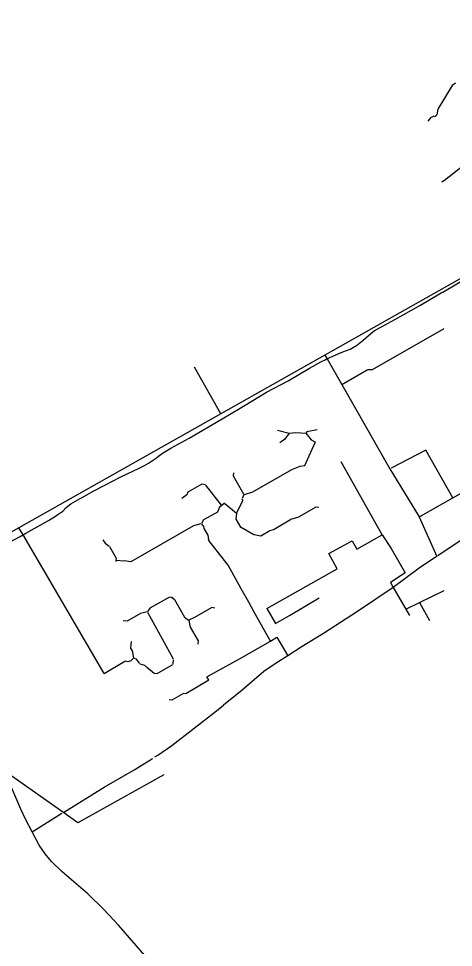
# Model space of a CAD drawing. Header units: metres. Extents: x 432891 to 477890, y 2556094 to 2581523.
# Drawn here: x 456458 to 457678, y 2575713 to 2578319 of the extents above; entities that cross this region are included whole.
import ezdxf

# ---------------------------------------------------------------- set-up
doc = ezdxf.new("R2010")
doc.units = ezdxf.units.M
for name, color, linetype in [('W10_MAIN_PIPE', 1, 'Continuous'), ('W10_PIPE_DN200', 8, 'Continuous'), ('W10_PIPE_DN250_400', 3, 'Continuous'), ('W10_PIPE_DN500_800', 30, 'Continuous'), ('W10_PIPE_DN900_1200', 1, 'Continuous')]:
    doc.layers.add(name, color=color, linetype=linetype)

msp = doc.modelspace()

# ---------------------------------------------------------------- linework, layer by layer
at = {"layer": 'W10_MAIN_PIPE'}
msp.add_lwpolyline([(456418.2, 2576842.3), (456461.8, 2576865.7), (456478.5, 2576875.1), (456542.1, 2576910.8), (456561.1, 2576923.2), (456567.5, 2576927.5), (456582.2, 2576937.3), (456591.4, 2576947.2), (456604, 2576957.6), (456630.5, 2576972.8), (456635.8, 2576975.7), (456667.2, 2576992.8), (456701.4, 2577011.4), (456744.8, 2577033.1), (456796.2, 2577057.6), (456809.2, 2577064.5), (456822.6, 2577071.5), (456845, 2577087.1), (456850.2, 2577091.1), (456861.9, 2577100.1), (456885.5, 2577113.7), (456936.8, 2577142.1), (457029.2, 2577195.8), (457079.3, 2577225.8), (457093.4, 2577234.2), (457153.4, 2577270.8), (457213.9, 2577302.8), (457274.5, 2577338), (457306.3, 2577356), (457318.4, 2577361.9), (457322.9, 2577364.1), (457327.4, 2577366.2), (457339.3, 2577372), (457367.3, 2577384.2), (457388, 2577391.4), (457405.8, 2577401.7), (457425.2, 2577416.7), (457439.3, 2577430.4), (457456.5, 2577443.7), (457476, 2577454.2), (457514, 2577475.3), (457584.1, 2577514), (457644.1, 2577549.5), (457646.9, 2577551.2), (457648.2, 2577551.9), (457731.3, 2577601.1)], dxfattribs=at)
at = {"layer": 'W10_PIPE_DN200'}
for points in [[(457684.2, 2578138.3), (457674.2, 2578131.3), (457634.2, 2578065.3), (457631.2, 2578049.3)], [(457631.2, 2578049.3), (457629.3, 2578047.7)], [(457623.2, 2578045.3), (457614.2, 2578041.3), (457606.2, 2578031.3)], [(457625, 2578044.8), (457629.3, 2578047.7)], [(457645.2, 2577860.9), (457653, 2577865.5), (457739.6, 2577934.4), (457799.2, 2577981.8)], [(457651.2, 2577448.9), (457450.2, 2577333.9), (457437.2, 2577333.9)], [(457317.5, 2577374.6), (457323.4, 2577364.3)], [(457025.6, 2577209.9), (456951.5, 2577341.1)], [(457364.5, 2577292.4), (457436.3, 2577333.5)], [(457184.7, 2577164.3), (457216.7, 2577156.3)], [(457295.7, 2577165.3), (457266.7, 2577159.3), (457263.7, 2577156.3)], [(457216.7, 2577156.3), (457204.7, 2577139.3), (457190.7, 2577129.3)], [(457216.7, 2577156.3), (457235.7, 2577158.3), (457263.7, 2577156.3)], [(457263.7, 2577156.3), (457278.7, 2577137.3), (457290.7, 2577130.3)], [(457261.1, 2577065.2), (457290.3, 2577129.4)], [(457600.5, 2577107.8), (457503.4, 2577057.6)], [(457676, 2576974.4), (457600.5, 2577107.8)], [(457260.7, 2577064.3), (457246.7, 2577062.3), (457223.7, 2577053.3), (457114.7, 2576990.3), (457090.7, 2576983.3)], [(457478.5, 2576870.9), (457363, 2577075.3)], [(457060.7, 2577044.3), (457059.7, 2577036.3), (457089.7, 2576984.3)], [(456982.7, 2577011.3), (456971.7, 2577013.3), (456932.7, 2576990.3)], [(457027.6, 2576954.2), (456983.4, 2577010.5)], [(458036.2, 2577017.7), (458034.5, 2577017.8), (458016.7, 2577016.4), (457986.5, 2577012.6), (457969.7, 2577008.8), (457950.6, 2577000.6), (457823.7, 2576928.9), (457784.7, 2576905.9), (457694.3, 2576851.8), (457634.7, 2576812.2)], [(457676, 2576974.4), (457757, 2577020.5)], [(456932.7, 2576990.3), (456929.7, 2576983.3), (456915.7, 2576972.3)], [(457089.7, 2576982.3), (457085.7, 2576973.3)], [(457035.7, 2576959.3), (457028.2, 2576953.4)], [(457036.5, 2576958.6), (457069, 2576931.9)], [(457070.1, 2576932.2), (457086.2, 2576965.4)], [(457086.2, 2576969.2), (457085.2, 2576971.4)], [(457086.2, 2576969.2), (457086.2, 2576965.4)], [(457585.4, 2576922.8), (457676, 2576974.4)], [(457015.7, 2576934.3), (456976.7, 2576912.3), (456970.7, 2576902.3)], [(457028.2, 2576953.4), (457021.7, 2576948.3), (457015.7, 2576934.3)], [(457069.7, 2576931.3), (457067.7, 2576914.3), (457080.7, 2576892.3)], [(457300.7, 2576947.3), (457291.7, 2576948.3), (457243.7, 2576920.3), (457224.7, 2576914.3)], [(457223.7, 2576914.3), (457174.7, 2576885.3), (457162.7, 2576882.3)], [(457582, 2576920.8), (457585.4, 2576922.8)], [(457582, 2576920.8), (457631.3, 2576810)], [(456470.3, 2576870.5), (456458.8, 2576889.9)], [(456969.7, 2576901.3), (456948.7, 2576896.3), (456772.7, 2576795.3), (456753.7, 2576797.3)], [(456970.7, 2576901.3), (456976.7, 2576894.3), (456977.7, 2576888.3), (456988.7, 2576869.3), (456990.7, 2576857.3)], [(457080.7, 2576892.3), (457082.6, 2576890.8)], [(457117.9, 2576870.8), (457082.6, 2576890.8)], [(457162.7, 2576882.3), (457137.7, 2576867.3), (457118.7, 2576870.3)], [(456698.2, 2576481.9), (456470.3, 2576870.5)], [(456694.7, 2576856.3), (456700.7, 2576847.3), (456711.7, 2576839.3)], [(456991.4, 2576854.5), (456990.7, 2576857.3)], [(457045.7, 2576785.2), (456991.4, 2576854.5)], [(457154.4, 2576663.7), (457351.9, 2576775.2), (457328.1, 2576818.6), (457394, 2576854), (457406.7, 2576830.8), (457478.5, 2576870.9)], [(457478.5, 2576870.9), (457503.5, 2576832), (457542.6, 2576764), (457501.3, 2576737.2), (457509.2, 2576722.5)], [(456712.7, 2576838.3), (456731.7, 2576805.3), (456731.1, 2576799.8)], [(456731.1, 2576799.8), (456730.7, 2576796.3)], [(456732.1, 2576799.7), (456752.7, 2576797.4)], [(457627.9, 2576807.7), (457582.2, 2576776.7), (457509.2, 2576722.5)], [(457631.6, 2576809.3), (457627.9, 2576807.7)], [(457082.7, 2576719), (457045.7, 2576785.2)], [(457509.2, 2576722.5), (457408.6, 2576655.1), (457313.1, 2576593.7), (457253.8, 2576557.7), (457213.4, 2576531.5)], [(457509.2, 2576722.5), (457544.1, 2576662)], [(456881.7, 2576695.3), (456825.7, 2576665.3), (456819.7, 2576655.3)], [(456883.7, 2576695.3), (456887.7, 2576695.3), (456895.7, 2576689.3), (456923.7, 2576639.3), (456934.7, 2576631.3)], [(457164.9, 2576572.3), (457119.1, 2576653.8), (457103.7, 2576681.3), (457082.7, 2576719)], [(457154.4, 2576663.7), (457178.9, 2576621.5), (457218.5, 2576644), (457301.7, 2576693.7)], [(457583.2, 2576681), (457652, 2576714.4)], [(457544.1, 2576662), (457583.2, 2576681)], [(457583.2, 2576681), (457610.8, 2576630.2)], [(456818.7, 2576654.3), (456799.7, 2576650.3), (456762.7, 2576628.3), (456751.7, 2576629.3)], [(456819.7, 2576653.3), (456891.7, 2576522.3)], [(457008.7, 2576665.3), (456999.7, 2576666.3), (456951.7, 2576638.3), (456935.7, 2576631.3)], [(457544.1, 2576662), (457554.4, 2576644.3)], [(456935.7, 2576630.3), (456939.7, 2576611.3), (456961.7, 2576573.3), (456960.7, 2576564.3)], [(456773.7, 2576571.3), (456771.7, 2576552.3), (456776.7, 2576545.3), (456780.7, 2576525.3)], [(456992, 2576462.6), (456986.5, 2576472), (457077.7, 2576522.3), (457164.9, 2576572.3)], [(457164.9, 2576572.3), (457182.6, 2576583.3), (457213.4, 2576531.5)], [(456698.2, 2576481.9), (456755.9, 2576515.8)], [(456780.7, 2576524.3), (456772.7, 2576517.3), (456764.7, 2576514.3), (456756.7, 2576516.3)], [(456781.7, 2576524.3), (456786.7, 2576522.3), (456796.7, 2576509.3)], [(456891.7, 2576520.3), (456890.7, 2576507.3)], [(457213.4, 2576531.5), (457181.1, 2576511), (457146.5, 2576487.1), (457085.7, 2576434.6), (457033.1, 2576392.6)], [(456797.7, 2576508.3), (456810.7, 2576505.3), (456815.7, 2576500.3)], [(456838, 2576482), (456816.5, 2576499.7)], [(456889.7, 2576506.3), (456845.7, 2576480.3), (456838.7, 2576481.3)], [(456992, 2576462.6), (456927.6, 2576424.8)], [(456926.7, 2576424.3), (456920.7, 2576425.3), (456887.7, 2576406.3), (456880.7, 2576407.3)], [(456840.4, 2576247.4), (456848.5, 2576252.5), (456887.7, 2576279.9), (457012.8, 2576376.5), (457033.1, 2576392.6)], [(456586.8, 2576093.8), (456697.9, 2576162.9), (456784.4, 2576212.2), (456833.6, 2576243.2)], [(456584.5, 2576090.6), (456429.8, 2576200.3)], [(456496.2, 2576037.5), (456478.4, 2576071), (456464.1, 2576100.4), (456424.4, 2576192.6)], [(456865.1, 2576197.4), (456623.7, 2576062.7), (456584.5, 2576090.6)], [(456584.5, 2576090.6), (456586.8, 2576093.8)], [(456496.2, 2576037.5), (456579.4, 2576089.3)], [(456818.8, 2575682.8), (456738.2, 2575775.6), (456697.2, 2575819.7), (456652.3, 2575862.8), (456580, 2575925.4), (456550.1, 2575953.9), (456532.2, 2575975.2), (456515.3, 2576000), (456496.2, 2576037.5)]]:
    msp.add_lwpolyline(points, dxfattribs=at)
at = {"layer": 'W10_PIPE_DN250_400'}
for points in [[(457323.4, 2577364.3), (457327.4, 2577366.2), (457339.3, 2577372), (457367.3, 2577384.2), (457388, 2577391.4), (457405.8, 2577401.7), (457425.2, 2577416.7), (457439.3, 2577430.4), (457456.5, 2577443.7), (457476, 2577454.2), (457514, 2577475.3), (457584.1, 2577514), (457644.1, 2577549.5), (457646.9, 2577551.2), (457648.2, 2577551.9), (457731.3, 2577601.1), (457856.7, 2577671.1), (457871.5, 2577679.4), (457874.7, 2577681.2), (458000.7, 2577752.1), (458162.9, 2577845.8), (458175.2, 2577852.9), (458180.1, 2577855.7)], [(457323.4, 2577364.3), (457364.5, 2577292.4)], [(457364.5, 2577292.4), (457499.8, 2577055.7), (457582, 2576920.8)]]:
    msp.add_lwpolyline(points, dxfattribs=at)
at = {"layer": 'W10_PIPE_DN500_800'}
for points in [[(456470.3, 2576870.5), (456478.5, 2576875.1), (456542.1, 2576910.8), (456561.1, 2576923.2), (456567.5, 2576927.5), (456582.2, 2576937.3), (456591.4, 2576947.2), (456604, 2576957.6), (456630.5, 2576972.8), (456635.8, 2576975.7), (456667.2, 2576992.8), (456701.4, 2577011.4), (456744.8, 2577033.1), (456796.2, 2577057.6), (456809.2, 2577064.5), (456822.6, 2577071.5), (456845, 2577087.1), (456850.2, 2577091.1), (456861.9, 2577100.1), (456885.5, 2577113.7), (456936.8, 2577142.1), (457029.2, 2577195.8), (457079.3, 2577225.8), (457093.4, 2577234.2), (457153.4, 2577270.8), (457213.9, 2577302.8), (457274.5, 2577338), (457306.3, 2577356), (457318.4, 2577361.9), (457322.9, 2577364.1), (457323.4, 2577364.3)], [(456329.4, 2576789.2), (456391.6, 2576827.7), (456401.9, 2576833.6), (456409, 2576837.9), (456418.2, 2576842.3), (456461.8, 2576865.7), (456470.3, 2576870.5)]]:
    msp.add_lwpolyline(points, dxfattribs=at)
at = {"layer": 'W10_PIPE_DN900_1200'}
for points in [[(458991.4, 2578319.4), (457025.6, 2577209.9)], [(457025.6, 2577209.9), (456458.8, 2576890), (456149.4, 2576717.1)]]:
    msp.add_lwpolyline(points, dxfattribs=at)

doc.saveas('drawing.dxf')
